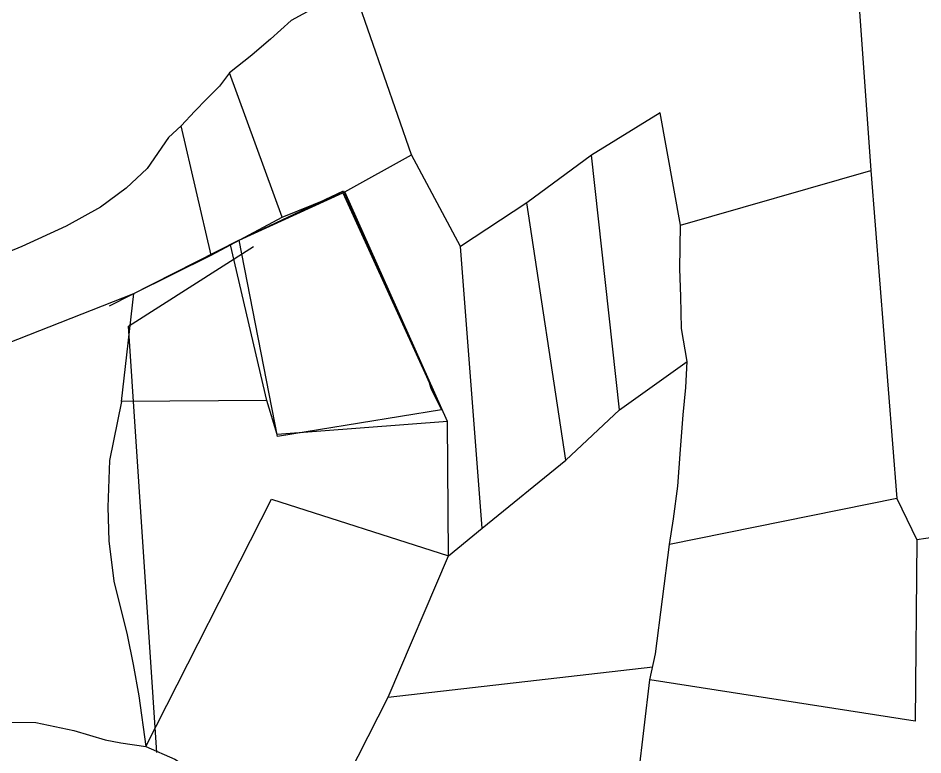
# Model space of a CAD drawing. Header units: millimetres. Extents: x 604022 to 1211550, y 1310365 to 2622648.
# Drawn here: x 605123.77 to 605138.54, y 1310811.3 to 1310823.32 of the extents above; entities that cross this region are included whole.
import ezdxf

# ---------------------------------------------------------------- set-up
doc = ezdxf.new("R2010")
doc.units = ezdxf.units.MM
doc.layers.add('2', color=1, linetype='Continuous')

msp = doc.modelspace()

# ---------------------------------------------------------------- linework, layer by layer
at = {"layer": '2', "color": 1, "linetype": 'Continuous'}
for p, q in [((605130.191, 1310821.088), (605129.239, 1310823.833)), ((605128.083, 1310820.07), (605127.22, 1310822.423)), ((605126.923, 1310819.45), (605126.431, 1310821.562)), ((605129.102, 1310820.484), (605130.191, 1310821.088)), ((605130.993, 1310819.591), (605130.191, 1310821.088)), ((605133.13, 1310821.081), (605132.074, 1310820.304)), ((605133.587, 1310816.925), (605133.13, 1310821.081)), ((605134.583, 1310819.941), (605137.69, 1310820.831)), ((605137.69, 1310820.831), (605138.114, 1310815.481)), ((605128.083, 1310820.07), (605129.102, 1310820.484)), ((605130.782, 1310816.737), (605129.102, 1310820.484)), ((605132.074, 1310820.304), (605130.993, 1310819.591)), ((605132.711, 1310816.103), (605132.074, 1310820.304)), ((605127.237, 1310819.617), (605128.083, 1310820.07)), ((605126.923, 1310819.45), (605127.237, 1310819.617)), ((605127.833, 1310817.081), (605127.237, 1310819.617)), ((605131.343, 1310814.995), (605130.993, 1310819.591)), ((605125.662, 1310818.822), (605126.923, 1310819.45)), ((605122.047, 1310817.41), (605125.662, 1310818.822)), ((605125.46, 1310817.06), (605125.662, 1310818.822)), ((605133.587, 1310816.925), (605134.69, 1310817.717)), ((605127.833, 1310817.081), (605125.46, 1310817.06)), ((605128.001, 1310816.524), (605127.833, 1310817.081)), ((605132.711, 1310816.103), (605133.587, 1310816.925)), ((605130.782, 1310816.737), (605128.001, 1310816.524)), ((605130.795, 1310814.544), (605130.782, 1310816.737)), ((605131.343, 1310814.995), (605132.711, 1310816.103)), ((605138.114, 1310815.481), (605134.401, 1310814.729)), ((605138.114, 1310815.481), (605138.44, 1310814.807)), ((605130.795, 1310814.544), (605131.343, 1310814.995)), ((605139.202, 1310814.921), (605138.44, 1310814.807)), ((605134.176, 1310812.944), (605134.401, 1310814.729)), ((605129.811, 1310812.235), (605130.795, 1310814.544)), ((605134.084, 1310812.519), (605134.176, 1310812.944)), ((605129.811, 1310812.235), (605134.13, 1310812.731)), ((605133.582, 1310808.342), (605134.084, 1310812.519)), ((605128.591, 1310809.839), (605129.811, 1310812.235))]:
    msp.add_line(p, q, dxfattribs=at)
for points in [[(605136.927, 1310824.953), (605137.19, 1310824.247), (605137.501, 1310823.502), (605137.69, 1310820.831)], [(605129.239, 1310823.833), (605128.229, 1310823.277), (605127.893, 1310822.977), (605127.705, 1310822.818), (605127.588, 1310822.716), (605127.22, 1310822.423)], [(605127.22, 1310822.423), (605127.056, 1310822.21), (605126.845, 1310821.996), (605126.658, 1310821.799), (605126.431, 1310821.562)], [(605134.583, 1310819.941), (605134.25, 1310821.771), (605133.13, 1310821.081)], [(605126.431, 1310821.562), (605126.228, 1310821.372), (605125.877, 1310820.867), (605125.534, 1310820.543), (605125.119, 1310820.234), (605124.555, 1310819.924), (605123.834, 1310819.59), (605123.222, 1310819.343), (605122.689, 1310819.143), (605122.281, 1310818.999), (605121.865, 1310818.887), (605121.575, 1310818.815)], [(605127.38, 1310819.694), (605129.081, 1310820.498)], [(605129.081, 1310820.498), (605130.483, 1310817.371)], [(605134.69, 1310817.717), (605134.601, 1310818.251), (605134.59, 1310818.778), (605134.571, 1310819.226), (605134.583, 1310819.941)], [(605127.38, 1310819.694), (605125.256, 1310818.616)], [(605126.036, 1310811.332), (605125.573, 1310818.292), (605127.614, 1310819.591)], [(605134.401, 1310814.729), (605134.47, 1310815.146), (605134.537, 1310815.681), (605134.581, 1310816.279), (605134.625, 1310816.845), (605134.669, 1310817.293), (605134.69, 1310817.717)], [(605130.483, 1310817.371), (605130.503, 1310817.297)], [(605130.503, 1310817.297), (605130.672, 1310816.946)], [(605125.46, 1310817.06), (605125.261, 1310816.1), (605125.234, 1310815.338), (605125.253, 1310814.788), (605125.336, 1310814.128), (605125.553, 1310813.257), (605125.65, 1310812.77), (605125.74, 1310812.26), (605125.855, 1310811.435)], [(605125.855, 1310811.435), (605127.906, 1310815.471), (605130.795, 1310814.544)], [(605138.44, 1310814.807), (605138.411, 1310811.844), (605134.084, 1310812.519)], [(605123.102, 1310811.734), (605123.526, 1310811.83), (605124.06, 1310811.826), (605124.682, 1310811.696), (605125.194, 1310811.541), (605125.446, 1310811.495), (605125.855, 1310811.435)], [(605125.855, 1310811.435), (605126.327, 1310811.225), (605126.864, 1310810.89), (605127.494, 1310810.548), (605127.897, 1310810.315), (605128.181, 1310810.143), (605128.591, 1310809.839)]]:
    msp.add_lwpolyline(points, dxfattribs=at)
msp.add_lwpolyline([(605127.38, 1310819.694), (605129.072, 1310820.47), (605130.492, 1310817.351), (605130.507, 1310817.277), (605130.681, 1310816.928), (605128.004, 1310816.491)], close=True, dxfattribs=at)

doc.saveas('drawing.dxf')
